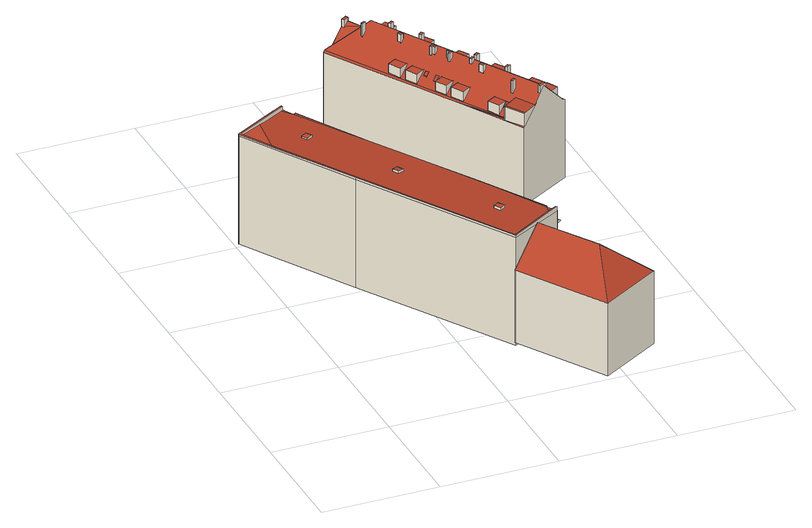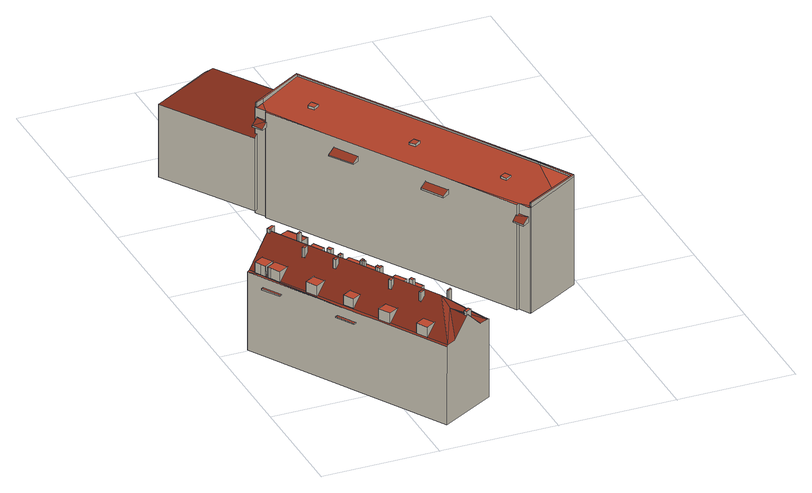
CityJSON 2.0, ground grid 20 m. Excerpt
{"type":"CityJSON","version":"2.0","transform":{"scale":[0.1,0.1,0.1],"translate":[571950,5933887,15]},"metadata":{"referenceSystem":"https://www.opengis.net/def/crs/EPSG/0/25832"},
"CityObjects":{
"building1":{"type":"Building","attributes":{"Grundfläche 2D":"609.435576","Grundhöhe NN":"15.652"},"children":["building1-1","building1-2","building1-3","building1-4","building1-5","building1-6"],"geometry":[{"type":"MultiSurface","lod":"3","boundaries":[[[0,1,2,3,4,5,6,7,8,9,10,11,12,13,14,15,16,17,18,19,20,21]],[[22,23,24,25]],[[26,27,23,28,29]],[[30,31,28]],[[28,31,29]],[[32,33,34,35]],[[24,23,27,36,37,35,34,38,39,40,41,42,43,44,45,46,47]],[[48,49,50,44]],[[44,50,45]],[[51,50,49]],[[45,52,53,46]],[[54,55,56,57,3,2,1,0]],[[57,58,4,3]],[[58,59,60,6,5,4]],[[60,61,7,6]],[[62,8,7,61]],[[62,49,48,10,9,8]],[[48,44,11,10]],[[42,12,11,44]],[[42,41,40,39,15,14,13,12]],[[17,16,15,39,38,34]],[[34,33,18,17]],[[18,33,32,35,37,36,27,26,19]],[[26,29,31,54,0,21,20,19]],[[58,57,63,64]],[[65,60,59,58,64,66]],[[61,60,65,67]],[[68,23,22,69,70,71,72,73]],[[28,23,68,73,72,74,30]],[[31,30,74,75]],[[54,31,75,76]],[[77,63,57,56,55,54,76,78]],[[62,61,67,79]],[[49,62,79,80]],[[51,49,80,81]],[[82,45,50,51,81,83]],[[52,45,82,84]],[[85,86,87,71,70,69,22,25,24,47,46,53,52,84,88]],[[80,79,67,65,66,64,63,77,78,76,75,74,72,71,87,86,85,88,84,82,83,81]]],"semantics":{"surfaces":[{"type":"RoofSurface"},{"type":"WallSurface"},{"type":"GroundSurface"}],"values":[0,0,0,0,0,0,0,0,0,0,0,1,1,1,1,1,1,1,1,1,1,1,1,1,1,1,1,1,1,1,1,1,1,1,1,1,1,1,2]}}]},
"building1-1":{"type":"BuildingInstallation","parents":["building1"],"geometry":[{"type":"MultiSurface","lod":"3","boundaries":[[[89,90,91,92]],[[92,91,93,94]],[[89,92,94,95]],[[90,89,95,96]],[[91,90,96,93]]],"semantics":{"surfaces":[{"type":"RoofSurface"},{"type":"WallSurface"}],"values":[0,1,1,1,1]}}]},
"building1-2":{"type":"BuildingInstallation","parents":["building1"],"geometry":[{"type":"MultiSurface","lod":"3","boundaries":[[[97,98,99,100]],[[100,99,101,102]],[[97,100,102,103]],[[98,97,103,104]],[[99,98,104,101]]],"semantics":{"surfaces":[{"type":"RoofSurface"},{"type":"WallSurface"}],"values":[0,1,1,1,1]}}]},
"building1-3":{"type":"BuildingInstallation","parents":["building1"],"geometry":[{"type":"MultiSurface","lod":"3","boundaries":[[[105,106,107,108]],[[106,105,109,110]],[[110,111,107,106]],[[111,112,108,107]],[[109,105,108,112]]],"semantics":{"surfaces":[{"type":"RoofSurface"},{"type":"WallSurface"}],"values":[0,1,1,1,1]}}]},
"building1-4":{"type":"BuildingInstallation","parents":["building1"],"geometry":[{"type":"MultiSurface","lod":"3","boundaries":[[[113,114,115,116,117]],[[118,119,120,114,113,117]],[[121,118,117,116]],[[120,122,115,114]],[[122,121,116,115]],[[122,120,119,118,121]]],"semantics":{"surfaces":[{"type":"RoofSurface"},{"type":"WallSurface"},{"type":"OuterCeilingSurface"}],"values":[0,1,1,1,1,2]}}]},
"building1-5":{"type":"BuildingInstallation","parents":["building1"],"geometry":[{"type":"MultiSurface","lod":"3","boundaries":[[[123,124,69,125,126]],[[69,124,68]],[[126,125,127,128]],[[123,126,128,129]],[[124,123,129,130]],[[124,130,73,68]],[[68,73,70,69]],[[69,70,127,125]],[[128,127,70,73,130,129]]],"semantics":{"surfaces":[{"type":"RoofSurface"},{"type":"WallSurface"},{"type":"OuterCeilingSurface"}],"values":[0,0,1,1,1,1,1,1,2]}}]},
"building1-6":{"type":"BuildingInstallation","parents":["building1"],"geometry":[{"type":"MultiSurface","lod":"3","boundaries":[[[131,132,133,134]],[[135,136,134,133]],[[136,137,131,134]],[[137,138,132,131]],[[138,135,133,132]],[[138,137,136,135]]],"semantics":{"surfaces":[{"type":"RoofSurface"},{"type":"WallSurface"},{"type":"OuterCeilingSurface"}],"values":[0,1,1,1,1,2]}}]},
"building2":{"type":"Building","attributes":{"Grundfläche 2D":"214.286726","Grundhöhe NN":"16.376"},"children":["building2-1"],"geometry":[{"type":"Solid","lod":"3","boundaries":[[[[139,140,141]],[[142,143,139,141,144,145,146,147]],[[140,139,143,148]],[[149,150,144,141]],[[150,151,145,144]],[[151,152,146,145]],[[153,154,142,147]],[[152,153,147,146]],[[154,155,156,148,143,142]],[[156,157,140,148]],[[157,149,141,140]],[[157,156,155,154,153,152,151,150,149]]]],"semantics":{"surfaces":[{"type":"RoofSurface"},{"type":"WallSurface"},{"type":"GroundSurface"}],"values":[[0,0,0,1,1,1,1,1,1,1,1,2]]}}]},
"building2-1":{"type":"BuildingInstallation","parents":["building2"],"geometry":[{"type":"MultiSurface","lod":"3","boundaries":[[[158,159,160,161]],[[162,163,158]],[[158,163,164,159]],[[165,166,158,161]],[[167,168,163,162]],[[166,167,162,158]],[[168,169,170,159,164,163]],[[170,171,160,159]],[[171,165,161,160]],[[170,169,168,167,166,165,171]]],"semantics":{"surfaces":[{"type":"RoofSurface"},{"type":"WallSurface"},{"type":"OuterCeilingSurface"}],"values":[0,0,0,1,1,1,1,1,1,2]}}]},
"building3":{"type":"Building","attributes":{"Grundfläche 2D":"415.807526","Grundhöhe NN":"15.754"},"children":["building3-1","building3-2","building3-3","building3-4","building3-5","building3-6","building3-7","building3-8","building3-9","building3-10","building3-11","building3-12","building3-13","building3-14","building3-15","building3-16","building3-17","building3-18","building3-19","building3-20","building3-21","building3-22","building3-23","building3-24","building3-25","building3-26","building3-27","building3-28","building3-29","building3-30","building3-31"],"geometry":[{"type":"MultiSurface","lod":"3","boundaries":[[[172,173,174,175,176,177,178]],[[176,175,179,180]],[[181,182,183,184]],[[185,182,181,186]],[[184,186,181]],[[186,185,186,187]],[[186,184,187]],[[184,188,189]],[[184,189,187]],[[186,187,189,187]],[[190,188,191]],[[190,191,192]],[[190,192,189]],[[193,194,195,196,197,198,199,200,201,202,203,204,205,186,187,186,187,189,190,189,192,191,206,207]],[[186,205,208,185]],[[209,210,196]],[[211,212,185,208,205,204,203,202,201,200,199,198,197,196,213,214]],[[196,210,213]],[[215,210,209,216]],[[217,218,210,215,216]],[[219,220,210,218,217]],[[220,219,221,210]],[[222,210,221]],[[223,213,222]],[[213,210,222]],[[224,225,226,227,228,223,229,230,231]],[[226,232,227]],[[232,226,233]],[[234,235,236,232,233,237]],[[223,228,238,173,172,178,239,211,214,213]],[[175,174,173,238,228,227]],[[227,232,175]],[[179,175,232,236]],[[179,236,235,180]],[[235,240,241,178,177,176,180]],[[234,237,233,226,225,224,231,230,229,242,243]],[[244,245,246,182,185,212,211,239,178,241,240,235,234,243,247]],[[195,194,193,207,206,191,188,184,183,182,246,248]],[[249,242,229,223,222,221,219,217,216,209,196,195,248,250]],[[248,246,245,244,247,243,242,249,250]]],"semantics":{"surfaces":[{"type":"RoofSurface"},{"type":"WallSurface"},{"type":"GroundSurface"}],"values":[0,0,0,0,0,0,0,0,0,0,0,0,0,0,0,0,0,0,0,0,0,0,0,0,0,0,0,0,0,0,1,1,1,1,1,1,1,1,1,2]}}]},
"building3-1":{"type":"BuildingInstallation","parents":["building3"],"geometry":[{"type":"MultiSurface","lod":"3","boundaries":[[[251,252,253,254,255,256]],[[251,256,255,257,201]],[[254,253,252,202,258]],[[255,254,258,257]]],"semantics":{"surfaces":[{"type":"RoofSurface"},{"type":"WallSurface"}],"values":[0,1,1,1]}}]},
"building3-2":{"type":"BuildingInstallation","parents":["building3"],"geometry":[{"type":"MultiSurface","lod":"3","boundaries":[[[259,260,261,262,263,264,265,266]],[[204,189,265,264,263]],[[189,190,266,265]],[[190,192,259,266]],[[192,267,260,259]],[[262,261,260,267,203]]],"semantics":{"surfaces":[{"type":"RoofSurface"},{"type":"WallSurface"}],"values":[0,1,1,1,1,1]}}]},
"building3-3":{"type":"BuildingInstallation","parents":["building3"],"geometry":[{"type":"MultiSurface","lod":"3","boundaries":[[[268,269,270,271]],[[270,269,272,273]],[[271,270,273,274]],[[268,271,274,275]],[[269,268,275,272]]],"semantics":{"surfaces":[{"type":"RoofSurface"},{"type":"WallSurface"}],"values":[0,1,1,1,1]}}]},
"building3-4":{"type":"BuildingInstallation","parents":["building3"],"geometry":[{"type":"MultiSurface","lod":"3","boundaries":[[[276,277,278,279]],[[279,278,280,281]],[[276,279,281,282]],[[277,276,282,283]],[[278,277,283,280]]],"semantics":{"surfaces":[{"type":"RoofSurface"},{"type":"WallSurface"}],"values":[0,1,1,1,1]}}]},
"building3-5":{"type":"BuildingInstallation","parents":["building3"],"geometry":[{"type":"MultiSurface","lod":"3","boundaries":[[[284,285,286,287]],[[287,286,288,289]],[[284,287,289,290]],[[285,284,290,291]],[[286,285,291,288]]],"semantics":{"surfaces":[{"type":"RoofSurface"},{"type":"WallSurface"}],"values":[0,1,1,1,1]}}]},
"building3-6":{"type":"BuildingInstallation","parents":["building3"],"geometry":[{"type":"MultiSurface","lod":"3","boundaries":[[[292,293,294,295,296]],[[211,212,294,293,239]],[[295,294,212,297]],[[296,295,297,214]],[[296,214,298,292]],[[293,292,298,239]]],"semantics":{"surfaces":[{"type":"RoofSurface"},{"type":"WallSurface"}],"values":[0,1,1,1,1,1]}}]},
"building3-7":{"type":"BuildingInstallation","parents":["building3"],"geometry":[{"type":"MultiSurface","lod":"3","boundaries":[[[299,300,301,302,303]],[[304,305,301,300]],[[306,302,301,305]],[[307,308,299,303]],[[308,304,300,299]]],"semantics":{"surfaces":[{"type":"RoofSurface"},{"type":"WallSurface"}],"values":[0,1,1,1,1]}}]},
"building3-8":{"type":"BuildingInstallation","parents":["building3"],"geometry":[{"type":"MultiSurface","lod":"3","boundaries":[[[309,310,311,312,313]],[[309,313,186,181]],[[310,309,181,187]],[[187,205,310]],[[310,205,311]],[[208,186,313,312]]],"semantics":{"surfaces":[{"type":"RoofSurface"},{"type":"WallSurface"}],"values":[0,1,1,1,1,1]}}]},
"building3-9":{"type":"BuildingInstallation","parents":["building3"],"geometry":[{"type":"MultiSurface","lod":"3","boundaries":[[[314,315,316,317,318]],[[319,320,316,315]],[[321,317,316,320]],[[321,322,318,317]],[[322,323,319,315,314,318]]],"semantics":{"surfaces":[{"type":"RoofSurface"},{"type":"WallSurface"}],"values":[0,1,1,1,1]}}]},
"building3-10":{"type":"BuildingInstallation","parents":["building3"],"geometry":[{"type":"MultiSurface","lod":"3","boundaries":[[[324,325,326,327,328,329]],[[330,331,327,326]],[[331,332,328,327]],[[332,333,329,328]],[[324,334,335,325]],[[335,330,326,325]]],"semantics":{"surfaces":[{"type":"RoofSurface"},{"type":"WallSurface"}],"values":[0,1,1,1,1,1]}}]},
"building3-11":{"type":"BuildingInstallation","parents":["building3"],"geometry":[{"type":"MultiSurface","lod":"3","boundaries":[[[336,337,338,339]],[[339,338,198,340]],[[336,339,340,341]],[[337,336,341,197]]],"semantics":{"surfaces":[{"type":"RoofSurface"},{"type":"WallSurface"}],"values":[0,1,1,1]}}]},
"building3-12":{"type":"BuildingInstallation","parents":["building3"],"geometry":[{"type":"MultiSurface","lod":"3","boundaries":[[[342,343,344,345]],[[345,344,346,347]],[[342,345,347,348]],[[343,342,348,349]],[[344,343,349,346]]],"semantics":{"surfaces":[{"type":"RoofSurface"},{"type":"WallSurface"}],"values":[0,1,1,1,1]}}]},
"building3-13":{"type":"BuildingInstallation","parents":["building3"],"geometry":[{"type":"MultiSurface","lod":"3","boundaries":[[[350,351,352,353]],[[354,353,352,329,333]],[[354,355,350,353]],[[334,324,351,350,355]],[[324,329,352,351]]],"semantics":{"surfaces":[{"type":"RoofSurface"},{"type":"WallSurface"}],"values":[0,1,1,1,1]}}]},
"building3-14":{"type":"BuildingInstallation","parents":["building3"],"geometry":[{"type":"MultiSurface","lod":"3","boundaries":[[[356,357,358,359,360]],[[360,359,361,362]],[[362,363,356,360]],[[358,357,356,363,364]]],"semantics":{"surfaces":[{"type":"RoofSurface"},{"type":"WallSurface"}],"values":[0,1,1,1]}}]},
"building3-15":{"type":"BuildingInstallation","parents":["building3"],"geometry":[{"type":"MultiSurface","lod":"3","boundaries":[[[365,366,367,368]],[[368,369,365]],[[366,365,369,370]],[[366,370,367]]],"semantics":{"surfaces":[{"type":"RoofSurface"},{"type":"WallSurface"}],"values":[0,1,1,1]}}]},
"building3-16":{"type":"BuildingInstallation","parents":["building3"],"geometry":[{"type":"MultiSurface","lod":"3","boundaries":[[[371,372,373,374]],[[374,373,375,376]],[[371,374,376,377]],[[372,371,377,378]],[[373,372,378,375]]],"semantics":{"surfaces":[{"type":"RoofSurface"},{"type":"WallSurface"}],"values":[0,1,1,1,1]}}]},
"building3-17":{"type":"BuildingInstallation","parents":["building3"],"geometry":[{"type":"MultiSurface","lod":"3","boundaries":[[[379,380,381,382]],[[382,381,383,384]],[[379,382,384,385]],[[380,379,385,386]],[[381,380,386,383]]],"semantics":{"surfaces":[{"type":"RoofSurface"},{"type":"WallSurface"}],"values":[0,1,1,1,1]}}]},
"building3-18":{"type":"BuildingInstallation","parents":["building3"],"geometry":[{"type":"MultiSurface","lod":"3","boundaries":[[[387,303,302,388]],[[306,389,388,302]],[[389,390,387,388]],[[390,307,303,387]]],"semantics":{"surfaces":[{"type":"RoofSurface"},{"type":"WallSurface"}],"values":[0,1,1,1]}}]},
"building3-19":{"type":"BuildingInstallation","parents":["building3"],"geometry":[{"type":"MultiSurface","lod":"3","boundaries":[[[391,392,393,394]],[[395,396,392,391]],[[393,392,396]],[[391,394,395]]],"semantics":{"surfaces":[{"type":"RoofSurface"},{"type":"WallSurface"}],"values":[0,1,1,1]}}]},
"building3-20":{"type":"BuildingInstallation","parents":["building3"],"geometry":[{"type":"MultiSurface","lod":"3","boundaries":[[[397,398,399,400]],[[399,401,400]],[[397,400,401,402]],[[397,402,398]]],"semantics":{"surfaces":[{"type":"RoofSurface"},{"type":"WallSurface"}],"values":[0,1,1,1]}}]},
"building3-21":{"type":"BuildingInstallation","parents":["building3"],"geometry":[{"type":"MultiSurface","lod":"3","boundaries":[[[403,404,405,406]],[[406,405,407,408]],[[403,406,408,409]],[[404,403,409,410]],[[405,404,410,407]]],"semantics":{"surfaces":[{"type":"RoofSurface"},{"type":"WallSurface"}],"values":[0,1,1,1,1]}}]},
"building3-22":{"type":"BuildingInstallation","parents":["building3"],"geometry":[{"type":"MultiSurface","lod":"3","boundaries":[[[411,412,413,414,415,416]],[[411,416,415,417,199]],[[414,413,412,200,418]],[[415,414,418,417]]],"semantics":{"surfaces":[{"type":"RoofSurface"},{"type":"WallSurface"}],"values":[0,1,1,1]}}]},
"building3-23":{"type":"BuildingInstallation","parents":["building3"],"geometry":[{"type":"MultiSurface","lod":"3","boundaries":[[[419,420,421,422]],[[422,421,423,424]],[[419,422,424,425]],[[420,419,425,426]],[[421,420,426,423]]],"semantics":{"surfaces":[{"type":"RoofSurface"},{"type":"WallSurface"}],"values":[0,1,1,1,1]}}]},
"building3-24":{"type":"BuildingInstallation","parents":["building3"],"geometry":[{"type":"MultiSurface","lod":"3","boundaries":[[[427,428,429,430]],[[431,430,429]],[[431,432,427,430]],[[428,427,432]]],"semantics":{"surfaces":[{"type":"RoofSurface"},{"type":"WallSurface"}],"values":[0,1,1,1]}}]},
"building3-25":{"type":"BuildingInstallation","parents":["building3"],"geometry":[{"type":"MultiSurface","lod":"3","boundaries":[[[433,434,435,436]],[[436,435,437,438]],[[433,436,438,439]],[[434,433,439,440]],[[435,434,440,437]]],"semantics":{"surfaces":[{"type":"RoofSurface"},{"type":"WallSurface"}],"values":[0,1,1,1,1]}}]},
"building3-26":{"type":"BuildingInstallation","parents":["building3"],"geometry":[{"type":"MultiSurface","lod":"3","boundaries":[[[441,442,443,444]],[[444,443,445,446]],[[441,444,446,447]],[[442,441,447,448]],[[443,442,448,445]]],"semantics":{"surfaces":[{"type":"RoofSurface"},{"type":"WallSurface"}],"values":[0,1,1,1,1]}}]},
"building3-27":{"type":"BuildingInstallation","parents":["building3"],"geometry":[{"type":"MultiSurface","lod":"3","boundaries":[[[449,450,451,452,453,454]],[[216,217,219,452,451,450]],[[219,455,453,452]],[[453,455,220,218,454]],[[449,454,218,215]],[[215,216,450,449]]],"semantics":{"surfaces":[{"type":"RoofSurface"},{"type":"WallSurface"}],"values":[0,1,1,1,1,1]}}]},
"building3-28":{"type":"BuildingInstallation","parents":["building3"],"geometry":[{"type":"MultiSurface","lod":"3","boundaries":[[[456,457,458,459]],[[460,461,457,456]],[[458,457,461]],[[456,459,460]]],"semantics":{"surfaces":[{"type":"RoofSurface"},{"type":"WallSurface"}],"values":[0,1,1,1]}}]},
"building3-29":{"type":"BuildingInstallation","parents":["building3"],"geometry":[{"type":"MultiSurface","lod":"3","boundaries":[[[462,463,464,465]],[[465,464,466,467]],[[462,465,467,468]],[[463,462,468,469]],[[464,463,469,466]]],"semantics":{"surfaces":[{"type":"RoofSurface"},{"type":"WallSurface"}],"values":[0,1,1,1,1]}}]},
"building3-30":{"type":"BuildingInstallation","parents":["building3"],"geometry":[{"type":"MultiSurface","lod":"3","boundaries":[[[470,471,472,473]],[[472,474,475,473]],[[470,473,475,476]],[[471,470,476,477]],[[472,471,477,474]],[[477,476,475,474]]],"semantics":{"surfaces":[{"type":"RoofSurface"},{"type":"WallSurface"},{"type":"OuterCeilingSurface"}],"values":[0,1,1,1,1,2]}}]},
"building3-31":{"type":"BuildingInstallation","parents":["building3"],"geometry":[{"type":"MultiSurface","lod":"3","boundaries":[[[478,479,480,481]],[[481,480,482,483]],[[478,481,483,484]],[[479,478,484,485]],[[479,485,482,480]],[[485,484,483,482]]],"semantics":{"surfaces":[{"type":"RoofSurface"},{"type":"WallSurface"},{"type":"OuterCeilingSurface"}],"values":[0,1,1,1,1,2]}}]}
},
"vertices":[
[102,664,204],[52,636,204],[51,635,204],[7,610,204],[8,609,204],[41,551,204],[121,415,204],[279,153,204],[373,210,204],[372,210,204],[371,212,204],[358,205,204],[280,157,204],[279,158,204],[124,416,204],[43,553,204],[42,555,204],[41,556,204],[12,609,204],[103,661,204],[103,662,204],[102,663,204],[119,647,196],[115,645,196],[185,533,196],[120,645,196],[103,661,197],[101,660,197],[106,662,196],[103,662,197],[104,665,196],[102,663,196],[51,631,199],[12,609,201],[41,556,201],[52,632,199],[73,644,198],[65,639,198],[42,555,201],[43,553,201],[124,416,201],[279,158,201],[280,157,201],[327,185,199],[358,205,197],[363,229,196],[298,344,196],[186,531,196],[371,212,196],[372,210,196],[372,215,196],[374,211,196],[365,231,196],[364,233,196],[102,664,196],[52,636,199],[51,635,199],[7,610,201],[8,609,201],[41,551,201],[121,415,201],[279,153,201],[373,210,196],[7,610,7],[8,609,7],[121,415,7],[41,551,7],[279,153,7],[115,645,179],[119,647,177],[119,647,169],[119,647,7],[115,645,7],[115,645,169],[104,665,7],[102,663,7],[102,664,7],[51,635,7],[52,636,7],[373,210,7],[372,210,7],[374,211,7],[363,229,7],[372,215,7],[365,231,7],[186,531,7],[185,533,7],[120,645,7],[364,233,7],
[195,424,202],[185,419,203],[191,409,203],[201,414,202],[191,409,199],[201,414,198],[195,424,198],[185,419,199],
[106,575,202],[96,570,202],[102,559,202],[112,565,202],[102,559,199],[112,565,198],[106,575,198],[96,570,199],
[285,253,203],[292,242,203],[301,249,203],[294,259,203],[285,253,199],[292,242,199],[301,249,198],[294,259,198],
[186,531,178],[207,495,178],[219,502,171],[197,540,171],[185,533,178],[185,533,169],[186,531,169],[207,495,169],[197,540,169],[219,502,169],
[118,669,171],[106,662,179],[120,645,177],[128,651,171],[120,645,169],[128,651,169],[118,669,169],[106,662,169],
[310,351,171],[285,391,171],[274,384,178],[298,344,178],[274,384,169],[298,344,169],[310,351,169],[285,391,169],
[390,83,201],[369,0,144],[473,63,144],[373,210,152],[328,182,201],[377,218,144],[372,215,150],[374,211,150],[372,210,152],[277,151,144],[473,63,14],[377,218,14],[372,215,14],[374,211,14],[372,210,14],[373,210,14],[328,182,14],[277,151,14],[369,0,14],
[365,231,178],[384,222,171],[373,239,171],[364,233,178],[363,229,180],[372,215,180],[377,218,176],[364,233,169],[365,231,169],[363,229,169],[372,215,169],[377,218,169],[384,222,169],[373,239,169],
[471,581,175],[466,590,175],[444,577,173],[443,576,173],[463,544,173],[464,545,173],[485,557,175],[441,575,173],[461,543,173],[538,615,149],[552,597,148],[497,693,148],[486,711,148],[548,595,150],[543,605,149],[533,624,149],[465,748,148],[531,627,149],[530,628,149],[461,755,148],[528,631,149],[426,814,148],[415,834,148],[359,931,148],[356,929,150],[376,895,150],[387,876,150],[412,832,150],[423,812,150],[482,710,150],[493,691,150],[518,647,150],[530,626,150],[532,623,150],[451,771,148],[447,779,148],[543,605,150],[341,920,150],[330,875,181],[505,570,198],[508,571,195],[338,860,198],[503,574,198],[317,900,180],[314,905,179],[312,904,181],[315,899,181],[305,900,173],[309,896,175],[284,888,150],[270,881,150],[268,880,150],[354,725,148],[372,694,148],[383,675,148],[443,576,150],[444,577,150],[265,878,148],[326,772,148],[338,752,148],[443,576,149],[387,667,148],[459,542,148],[461,543,149],[441,575,148],[399,647,148],[449,579,155],[497,565,189],[463,544,150],[464,545,152],[265,878,8],[459,542,8],[463,544,8],[464,545,8],[552,597,8],[461,543,8],[359,931,8],[312,904,8],[314,905,8],
[466,700,168],[476,681,168],[493,691,168],[494,691,168],[483,710,168],[482,710,168],[483,710,149],[494,691,149],
[528,631,168],[519,648,168],[518,647,168],[501,638,168],[513,617,168],[530,626,168],[531,627,168],[530,628,168],[519,648,149],
[430,688,201],[433,684,201],[438,687,201],[436,691,201],[433,684,192],[438,687,198],[436,691,198],[430,688,192],
[447,700,201],[441,696,201],[444,692,201],[450,695,201],[444,692,190],[450,695,184],[447,700,184],[441,696,190],
[388,788,201],[390,784,201],[396,788,201],[393,792,201],[396,788,184],[393,792,184],[388,788,190],[390,784,190],
[495,569,202],[497,565,202],[508,571,202],[505,576,202],[503,574,202],[505,576,195],[495,569,189],
[395,751,201],[388,747,201],[390,744,201],[392,745,201],[397,747,201],[388,747,185],[390,744,185],[392,745,187],[397,747,192],[395,751,192],
[538,615,168],[533,624,168],[515,613,168],[526,595,168],[543,605,168],
[363,797,201],[366,799,201],[362,805,201],[358,803,201],[361,796,201],[366,799,191],[362,805,192],[358,803,187],[361,796,186],[363,797,188],
[408,718,201],[406,717,201],[408,713,201],[414,717,201],[412,721,201],[411,720,201],[408,713,186],[414,717,192],[412,721,192],[411,720,191],[408,718,188],[406,717,186],
[376,895,168],[359,885,168],[370,866,168],[387,876,168],[387,876,149],[376,895,149],
[318,854,201],[319,850,201],[326,854,201],[325,857,201],[326,854,185],[325,857,185],[318,854,178],[319,850,178],
[406,723,202],[408,718,202],[411,720,202],[409,724,202],[409,724,192],[406,723,188],
[437,589,168],[444,593,168],[454,599,168],[443,617,168],[427,608,168],[436,613,160],[427,608,150],[437,589,150],[444,593,157],
[457,752,168],[447,769,168],[431,760,168],[441,743,168],[457,752,150],[447,769,150],
[477,648,201],[471,644,201],[474,640,201],[480,644,201],[474,640,190],[480,644,183],[477,648,183],[471,644,190],
[456,590,168],[453,595,168],[447,592,161],[450,586,161],[447,592,160],[450,586,160],[456,590,167],[453,595,167],
[399,743,201],[394,740,201],[394,740,187],[399,743,192],
[391,670,168],[403,649,168],[419,658,168],[407,679,168],[391,670,151],[403,649,151],
[342,754,168],[358,763,168],[347,784,168],[331,775,168],[331,775,151],[342,754,151],
[442,669,201],[437,666,201],[441,659,201],[446,662,201],[441,659,187],[446,662,192],[442,669,193],[437,666,187],
[395,822,168],[406,803,168],[423,812,168],[424,813,168],[413,832,168],[412,832,168],[413,832,149],[424,813,149],
[465,598,201],[471,602,201],[469,605,201],[463,602,201],[469,605,185],[463,602,178],[465,598,178],[471,602,185],
[387,677,168],[403,687,168],[392,706,168],[376,696,168],[376,696,151],[387,677,151],
[381,705,160],[388,709,168],[385,714,168],[379,710,161],[385,714,167],[379,710,160],[381,705,159],[388,709,167],
[367,839,200],[365,843,200],[358,840,200],[361,836,200],[358,840,190],[361,836,190],[367,839,183],[365,843,183],
[317,900,187],[314,905,187],[312,904,187],[305,900,187],[308,895,187],[315,899,187],[308,895,173],
[347,746,168],[358,727,168],[374,736,168],[363,755,168],[347,746,151],[358,727,151],
[375,731,168],[370,729,162],[373,723,162],[378,726,168],[373,723,161],[378,726,167],[375,731,167],[370,729,161],
[469,750,131],[451,781,131],[447,779,131],[465,748,131],[447,779,129],[465,748,129],[469,750,129],[451,781,129],
[523,656,131],[519,654,131],[537,623,131],[541,626,131],[537,623,129],[541,626,129],[523,656,129],[519,654,129]
]}
